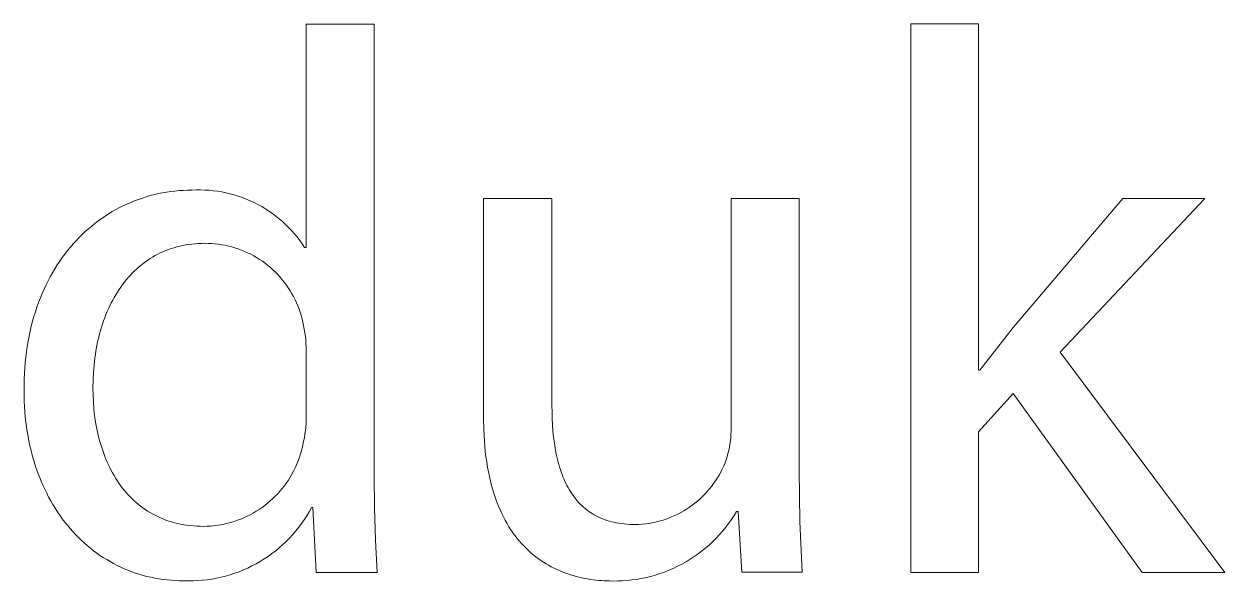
# Model space of a CAD drawing. Header units: millimetres. Extents: x 1434 to 4837, y 1889 to 4267.
# Drawn here: x 3630.1 to 3683, y 2034.8 to 2059.4 of the extents above; entities that cross this region are included whole.
import ezdxf

# ---------------------------------------------------------------- set-up
doc = ezdxf.new("R2010")
doc.units = ezdxf.units.MM
doc.header["$MEASUREMENT"] = 0
doc.layers.add('Domyślny', color=7, linetype='Continuous', true_color=0x000000)

msp = doc.modelspace()

# ---------------------------------------------------------------- linework, layer by layer
at = {"layer": 'Domyślny', "color": 18, "lineweight": 15, "true_color": 0x000000}
for p, q in [((3642.54, 2049.56), (3642.54, 2059.407)), ((3642.54, 2059.407), (3645.543, 2059.407)), ((3645.543, 2059.407), (3645.543, 2039.486)), ((3669.195, 2035.223), (3669.195, 2059.416)), ((3669.195, 2059.416), (3672.164, 2059.416)), ((3672.164, 2059.416), (3672.164, 2044.141)), ((3635.324, 2051.739), (3635.498, 2051.794)), ((3635.498, 2051.794), (3635.674, 2051.844)), ((3635.674, 2051.844), (3635.852, 2051.89)), ((3635.852, 2051.89), (3636.031, 2051.931)), ((3636.031, 2051.931), (3636.211, 2051.967)), ((3636.211, 2051.967), (3636.393, 2051.999)), ((3636.393, 2051.999), (3636.576, 2052.026)), ((3636.576, 2052.026), (3636.76, 2052.048)), ((3636.76, 2052.048), (3636.946, 2052.065)), ((3636.946, 2052.065), (3637.132, 2052.077)), ((3637.132, 2052.077), (3637.32, 2052.084)), ((3637.32, 2052.084), (3637.509, 2052.087)), ((3637.509, 2052.087), (3637.697, 2052.095)), ((3637.697, 2052.095), (3637.885, 2052.097)), ((3637.885, 2052.097), (3638.073, 2052.092)), ((3638.073, 2052.092), (3638.262, 2052.081)), ((3638.262, 2052.081), (3638.449, 2052.063)), ((3638.449, 2052.063), (3638.636, 2052.039)), ((3638.636, 2052.039), (3638.822, 2052.008)), ((3638.822, 2052.008), (3639.007, 2051.972)), ((3639.007, 2051.972), (3639.19, 2051.928)), ((3639.19, 2051.928), (3639.372, 2051.879)), ((3639.372, 2051.879), (3639.552, 2051.823)), ((3639.552, 2051.823), (3639.73, 2051.762)), ((3634.155, 2051.228), (3634.316, 2051.314)), ((3634.316, 2051.314), (3634.479, 2051.396)), ((3634.479, 2051.396), (3634.644, 2051.474)), ((3634.644, 2051.474), (3634.811, 2051.547)), ((3634.811, 2051.547), (3634.98, 2051.616)), ((3634.98, 2051.616), (3635.151, 2051.68)), ((3635.151, 2051.68), (3635.324, 2051.739)), ((3639.73, 2051.762), (3639.905, 2051.694)), ((3639.905, 2051.694), (3640.079, 2051.62)), ((3640.079, 2051.62), (3640.25, 2051.54)), ((3640.25, 2051.54), (3640.417, 2051.455)), ((3640.417, 2051.455), (3640.582, 2051.364)), ((3640.582, 2051.364), (3640.744, 2051.267)), ((3640.744, 2051.267), (3640.902, 2051.165)), ((3650.359, 2042.061), (3650.359, 2051.715)), ((3650.359, 2051.715), (3653.373, 2051.715)), ((3653.373, 2051.715), (3653.373, 2042.582)), ((3661.271, 2041.596), (3661.271, 2051.715)), ((3661.271, 2051.715), (3664.262, 2051.715)), ((3664.262, 2051.715), (3664.262, 2039.715)), ((3673.694, 2046.022), (3678.532, 2051.711)), ((3682.147, 2051.711), (3675.767, 2044.934)), ((3678.532, 2051.711), (3682.147, 2051.711)), ((3633.235, 2050.617), (3633.383, 2050.73)), ((3633.383, 2050.73), (3633.532, 2050.838)), ((3633.532, 2050.838), (3633.684, 2050.942)), ((3633.684, 2050.942), (3633.839, 2051.041)), ((3633.839, 2051.041), (3633.996, 2051.137)), ((3633.996, 2051.137), (3634.155, 2051.228)), ((3640.902, 2051.165), (3641.057, 2051.057)), ((3641.057, 2051.057), (3641.208, 2050.944)), ((3641.208, 2050.944), (3641.354, 2050.826)), ((3641.354, 2050.826), (3641.497, 2050.703)), ((3632.672, 2050.126), (3632.809, 2050.255)), ((3632.809, 2050.255), (3632.948, 2050.38)), ((3632.948, 2050.38), (3633.091, 2050.501)), ((3633.091, 2050.501), (3633.235, 2050.617)), ((3641.497, 2050.703), (3641.636, 2050.576)), ((3641.636, 2050.576), (3641.77, 2050.443)), ((3641.77, 2050.443), (3641.899, 2050.306)), ((3641.899, 2050.306), (3642.024, 2050.165)), ((3632.154, 2049.569), (3632.279, 2049.714)), ((3632.279, 2049.714), (3632.407, 2049.856)), ((3632.407, 2049.856), (3632.538, 2049.993)), ((3632.538, 2049.993), (3632.672, 2050.126)), ((3637.239, 2049.671), (3637.106, 2049.646)), ((3637.373, 2049.692), (3637.239, 2049.671)), ((3637.51, 2049.71), (3637.373, 2049.692)), ((3637.648, 2049.723), (3637.51, 2049.71)), ((3637.789, 2049.733), (3637.648, 2049.723)), ((3637.931, 2049.739), (3637.789, 2049.733)), ((3638.075, 2049.741), (3637.931, 2049.739)), ((3638.225, 2049.739), (3638.075, 2049.741)), ((3638.375, 2049.732), (3638.225, 2049.739)), ((3638.524, 2049.72), (3638.375, 2049.732)), ((3638.673, 2049.702), (3638.524, 2049.72)), ((3638.822, 2049.68), (3638.673, 2049.702)), ((3638.969, 2049.653), (3638.822, 2049.68)), ((3642.024, 2050.165), (3642.143, 2050.02)), ((3642.143, 2050.02), (3642.258, 2049.87)), ((3642.258, 2049.87), (3642.368, 2049.717)), ((3642.368, 2049.717), (3642.472, 2049.56)), ((3631.797, 2049.109), (3631.913, 2049.267)), ((3631.913, 2049.267), (3632.032, 2049.42)), ((3632.032, 2049.42), (3632.154, 2049.569)), ((3635.887, 2049.197), (3635.776, 2049.134)), ((3636, 2049.258), (3635.887, 2049.197)), ((3636.115, 2049.315), (3636, 2049.258)), ((3636.232, 2049.368), (3636.115, 2049.315)), ((3636.351, 2049.418), (3636.232, 2049.368)), ((3636.471, 2049.465), (3636.351, 2049.418)), ((3636.594, 2049.508), (3636.471, 2049.465)), ((3636.719, 2049.548), (3636.594, 2049.508)), ((3636.846, 2049.584), (3636.719, 2049.548)), ((3636.975, 2049.617), (3636.846, 2049.584)), ((3637.106, 2049.646), (3636.975, 2049.617)), ((3639.115, 2049.62), (3638.969, 2049.653)), ((3639.261, 2049.583), (3639.115, 2049.62)), ((3639.404, 2049.54), (3639.261, 2049.583)), ((3639.547, 2049.493), (3639.404, 2049.54)), ((3639.687, 2049.441), (3639.547, 2049.493)), ((3639.826, 2049.384), (3639.687, 2049.441)), ((3639.963, 2049.323), (3639.826, 2049.384)), ((3640.097, 2049.257), (3639.963, 2049.323)), ((3640.23, 2049.186), (3640.097, 2049.257)), ((3640.359, 2049.111), (3640.23, 2049.186)), ((3642.472, 2049.56), (3642.54, 2049.56)), ((3631.367, 2048.442), (3631.469, 2048.615)), ((3631.469, 2048.615), (3631.575, 2048.784)), ((3631.575, 2048.784), (3631.684, 2048.948)), ((3631.684, 2048.948), (3631.797, 2049.109)), ((3635.156, 2048.685), (3635.06, 2048.599)), ((3635.254, 2048.767), (3635.156, 2048.685)), ((3635.354, 2048.847), (3635.254, 2048.767)), ((3635.457, 2048.923), (3635.354, 2048.847)), ((3635.561, 2048.997), (3635.457, 2048.923)), ((3635.668, 2049.067), (3635.561, 2048.997)), ((3635.776, 2049.134), (3635.668, 2049.067)), ((3640.487, 2049.031), (3640.359, 2049.111)), ((3640.611, 2048.948), (3640.487, 2049.031)), ((3640.732, 2048.86), (3640.611, 2048.948)), ((3640.851, 2048.767), (3640.732, 2048.86)), ((3640.966, 2048.671), (3640.851, 2048.767)), ((3641.078, 2048.571), (3640.966, 2048.671)), ((3631.081, 2047.902), (3631.172, 2048.086)), ((3631.172, 2048.086), (3631.268, 2048.266)), ((3631.268, 2048.266), (3631.367, 2048.442)), ((3634.613, 2048.128), (3634.531, 2048.025)), ((3634.698, 2048.228), (3634.613, 2048.128)), ((3634.786, 2048.325), (3634.698, 2048.228)), ((3634.875, 2048.419), (3634.786, 2048.325)), ((3634.966, 2048.511), (3634.875, 2048.419)), ((3635.06, 2048.599), (3634.966, 2048.511)), ((3641.186, 2048.468), (3641.078, 2048.571)), ((3641.291, 2048.36), (3641.186, 2048.468)), ((3641.392, 2048.25), (3641.291, 2048.36)), ((3641.489, 2048.135), (3641.392, 2048.25)), ((3641.582, 2048.018), (3641.489, 2048.135)), ((3630.908, 2047.524), (3630.993, 2047.715)), ((3630.993, 2047.715), (3631.081, 2047.902)), ((3634.223, 2047.588), (3634.152, 2047.472)), ((3634.296, 2047.701), (3634.223, 2047.588)), ((3634.372, 2047.812), (3634.296, 2047.701)), ((3634.45, 2047.92), (3634.372, 2047.812)), ((3634.531, 2048.025), (3634.45, 2047.92)), ((3641.671, 2047.897), (3641.582, 2048.018)), ((3641.756, 2047.774), (3641.671, 2047.897)), ((3641.837, 2047.648), (3641.756, 2047.774)), ((3641.914, 2047.519), (3641.837, 2047.648)), ((3630.679, 2046.929), (3630.751, 2047.131)), ((3630.751, 2047.131), (3630.828, 2047.329)), ((3630.828, 2047.329), (3630.908, 2047.524)), ((3633.952, 2047.109), (3633.89, 2046.984)), ((3634.016, 2047.233), (3633.952, 2047.109)), ((3634.083, 2047.353), (3634.016, 2047.233)), ((3634.152, 2047.472), (3634.083, 2047.353)), ((3641.985, 2047.387), (3641.914, 2047.519)), ((3642.053, 2047.253), (3641.985, 2047.387)), ((3642.116, 2047.117), (3642.053, 2047.253)), ((3642.174, 2046.979), (3642.116, 2047.117)), ((3630.485, 2046.302), (3630.546, 2046.514)), ((3630.546, 2046.514), (3630.61, 2046.723)), ((3630.61, 2046.723), (3630.679, 2046.929)), ((3633.718, 2046.593), (3633.666, 2046.458)), ((3633.773, 2046.725), (3633.718, 2046.593)), ((3633.83, 2046.856), (3633.773, 2046.725)), ((3633.89, 2046.984), (3633.83, 2046.856)), ((3642.227, 2046.839), (3642.174, 2046.979)), ((3642.276, 2046.697), (3642.227, 2046.839)), ((3642.32, 2046.553), (3642.276, 2046.697)), ((3642.359, 2046.409), (3642.32, 2046.553)), ((3630.378, 2045.867), (3630.429, 2046.086)), ((3630.429, 2046.086), (3630.485, 2046.302)), ((3633.524, 2046.041), (3633.481, 2045.898)), ((3633.569, 2046.182), (3633.524, 2046.041)), ((3633.616, 2046.321), (3633.569, 2046.182)), ((3633.666, 2046.458), (3633.616, 2046.321)), ((3642.392, 2046.262), (3642.359, 2046.409)), ((3642.429, 2046.108), (3642.392, 2046.262)), ((3642.461, 2045.952), (3642.429, 2046.108)), ((3672.232, 2044.141), (3673.694, 2046.022)), ((3630.287, 2045.418), (3630.33, 2045.644)), ((3630.33, 2045.644), (3630.378, 2045.867)), ((3633.368, 2045.456), (3633.336, 2045.305)), ((3633.403, 2045.605), (3633.368, 2045.456)), ((3633.441, 2045.753), (3633.403, 2045.605)), ((3633.481, 2045.898), (3633.441, 2045.753)), ((3642.487, 2045.796), (3642.461, 2045.952)), ((3642.508, 2045.638), (3642.487, 2045.796)), ((3642.524, 2045.48), (3642.508, 2045.638)), ((3642.534, 2045.322), (3642.524, 2045.48)), ((3630.185, 2044.72), (3630.214, 2044.956)), ((3630.214, 2044.956), (3630.248, 2045.189)), ((3630.248, 2045.189), (3630.287, 2045.418)), ((3633.278, 2044.998), (3633.253, 2044.841)), ((3633.306, 2045.152), (3633.278, 2044.998)), ((3633.336, 2045.305), (3633.306, 2045.152)), ((3642.54, 2045.163), (3642.534, 2045.322)), ((3642.54, 2045.005), (3642.54, 2045.163)), ((3642.54, 2042.138), (3642.54, 2045.005)), ((3675.767, 2044.934), (3683.031, 2035.223)), ((3630.14, 2044.238), (3630.16, 2044.481)), ((3630.16, 2044.481), (3630.185, 2044.72)), ((3633.231, 2044.683), (3633.194, 2044.362)), ((3633.253, 2044.841), (3633.231, 2044.683)), ((3630.115, 2043.744), (3630.125, 2043.993)), ((3630.125, 2043.993), (3630.14, 2044.238)), ((3633.167, 2044.035), (3633.151, 2043.701)), ((3633.194, 2044.362), (3633.167, 2044.035)), ((3672.164, 2044.141), (3672.232, 2044.141)), ((3630.109, 2043.492), (3630.115, 2043.744)), ((3630.109, 2043.237), (3630.109, 2043.492)), ((3633.151, 2043.701), (3633.146, 2043.362)), ((3633.146, 2043.362), (3633.151, 2043.051)), ((3630.111, 2043.003), (3630.109, 2043.237)), ((3630.118, 2042.771), (3630.111, 2043.003)), ((3633.151, 2043.051), (3633.165, 2042.744)), ((3673.694, 2043.121), (3672.164, 2041.422)), ((3679.382, 2035.223), (3673.694, 2043.121)), ((3630.129, 2042.542), (3630.118, 2042.771)), ((3630.144, 2042.315), (3630.129, 2042.542)), ((3630.164, 2042.091), (3630.144, 2042.315)), ((3633.165, 2042.744), (3633.189, 2042.441)), ((3633.189, 2042.441), (3633.222, 2042.143)), ((3653.373, 2042.582), (3653.376, 2042.292)), ((3653.376, 2042.292), (3653.384, 2042.008)), ((3630.188, 2041.87), (3630.164, 2042.091)), ((3630.216, 2041.651), (3630.188, 2041.87)), ((3633.222, 2042.143), (3633.265, 2041.849)), ((3633.265, 2041.849), (3633.29, 2041.704)), ((3642.527, 2041.649), (3642.537, 2041.812)), ((3642.537, 2041.812), (3642.541, 2041.975)), ((3642.541, 2041.975), (3642.54, 2042.138)), ((3650.368, 2041.532), (3650.359, 2042.061)), ((3653.384, 2042.008), (3653.399, 2041.73)), ((3630.248, 2041.435), (3630.216, 2041.651)), ((3630.285, 2041.222), (3630.248, 2041.435)), ((3630.325, 2041.012), (3630.285, 2041.222)), ((3633.29, 2041.704), (3633.317, 2041.561)), ((3633.317, 2041.561), (3633.347, 2041.419)), ((3633.347, 2041.419), (3633.379, 2041.278)), ((3633.379, 2041.278), (3633.413, 2041.139)), ((3642.463, 2041.164), (3642.49, 2041.325)), ((3642.49, 2041.325), (3642.511, 2041.487)), ((3642.511, 2041.487), (3642.527, 2041.649)), ((3650.379, 2041.276), (3650.368, 2041.532)), ((3650.394, 2041.027), (3650.379, 2041.276)), ((3653.399, 2041.73), (3653.419, 2041.459)), ((3653.419, 2041.459), (3653.446, 2041.194)), ((3661.252, 2041.168), (3661.263, 2041.31)), ((3661.263, 2041.31), (3661.269, 2041.453)), ((3661.269, 2041.453), (3661.271, 2041.596)), ((3672.164, 2041.422), (3672.164, 2035.223)), ((3630.369, 2040.804), (3630.325, 2041.012)), ((3630.418, 2040.599), (3630.369, 2040.804)), ((3633.413, 2041.139), (3633.45, 2041.002)), ((3633.45, 2041.002), (3633.489, 2040.866)), ((3633.489, 2040.866), (3633.531, 2040.732)), ((3633.531, 2040.732), (3633.575, 2040.599)), ((3642.321, 2040.548), (3642.359, 2040.697)), ((3642.359, 2040.697), (3642.392, 2040.846)), ((3642.392, 2040.846), (3642.43, 2041.005)), ((3642.43, 2041.005), (3642.463, 2041.164)), ((3650.414, 2040.784), (3650.394, 2041.027)), ((3650.437, 2040.547), (3650.414, 2040.784)), ((3653.446, 2041.194), (3653.479, 2040.936)), ((3653.479, 2040.936), (3653.518, 2040.686)), ((3653.518, 2040.686), (3653.564, 2040.443)), ((3661.162, 2040.603), (3661.191, 2040.743)), ((3661.191, 2040.743), (3661.216, 2040.884)), ((3661.216, 2040.884), (3661.236, 2041.025)), ((3661.236, 2041.025), (3661.252, 2041.168)), ((3630.47, 2040.397), (3630.418, 2040.599)), ((3630.526, 2040.198), (3630.47, 2040.397)), ((3630.586, 2040.002), (3630.526, 2040.198)), ((3633.575, 2040.599), (3633.621, 2040.469)), ((3633.621, 2040.469), (3633.67, 2040.34)), ((3633.67, 2040.34), (3633.721, 2040.213)), ((3633.721, 2040.213), (3633.774, 2040.088)), ((3642.176, 2040.113), (3642.229, 2040.256)), ((3642.229, 2040.256), (3642.277, 2040.402)), ((3642.277, 2040.402), (3642.321, 2040.548)), ((3650.465, 2040.316), (3650.437, 2040.547)), ((3650.497, 2040.091), (3650.465, 2040.316)), ((3653.564, 2040.443), (3653.617, 2040.207)), ((3653.617, 2040.207), (3653.646, 2040.092)), ((3660.999, 2040.055), (3661.046, 2040.19)), ((3661.046, 2040.19), (3661.089, 2040.326)), ((3661.089, 2040.326), (3661.128, 2040.464)), ((3661.128, 2040.464), (3661.162, 2040.603)), ((3630.649, 2039.809), (3630.586, 2040.002)), ((3630.716, 2039.619), (3630.649, 2039.809)), ((3630.787, 2039.432), (3630.716, 2039.619)), ((3633.774, 2040.088), (3633.83, 2039.965)), ((3633.83, 2039.965), (3633.888, 2039.844)), ((3633.888, 2039.844), (3633.949, 2039.725)), ((3633.949, 2039.725), (3634.012, 2039.608)), ((3641.915, 2039.56), (3641.987, 2039.694)), ((3641.987, 2039.694), (3642.055, 2039.832)), ((3642.055, 2039.832), (3642.118, 2039.971)), ((3642.118, 2039.971), (3642.176, 2040.113)), ((3650.533, 2039.872), (3650.497, 2040.091)), ((3650.572, 2039.659), (3650.533, 2039.872)), ((3650.615, 2039.451), (3650.572, 2039.659)), ((3653.646, 2040.092), (3653.677, 2039.979)), ((3653.677, 2039.979), (3653.709, 2039.868)), ((3653.709, 2039.868), (3653.743, 2039.759)), ((3653.743, 2039.759), (3653.779, 2039.652)), ((3653.779, 2039.652), (3653.817, 2039.548)), ((3660.739, 2039.516), (3660.811, 2039.648)), ((3660.811, 2039.648), (3660.878, 2039.781)), ((3660.878, 2039.781), (3660.941, 2039.917)), ((3660.941, 2039.917), (3660.999, 2040.055)), ((3664.262, 2039.715), (3664.292, 2037.47)), ((3630.862, 2039.248), (3630.787, 2039.432)), ((3630.94, 2039.068), (3630.862, 2039.248)), ((3634.012, 2039.608), (3634.077, 2039.494)), ((3634.077, 2039.494), (3634.145, 2039.381)), ((3634.145, 2039.381), (3634.215, 2039.271)), ((3634.215, 2039.271), (3634.288, 2039.164)), ((3634.288, 2039.164), (3634.363, 2039.058)), ((3641.581, 2039.047), (3641.671, 2039.171)), ((3641.671, 2039.171), (3641.757, 2039.297)), ((3641.757, 2039.297), (3641.838, 2039.427)), ((3641.838, 2039.427), (3641.915, 2039.56)), ((3645.543, 2039.486), (3645.55, 2038.065)), ((3650.662, 2039.249), (3650.615, 2039.451)), ((3650.713, 2039.052), (3650.662, 2039.249)), ((3653.817, 2039.548), (3653.857, 2039.445)), ((3653.857, 2039.445), (3653.899, 2039.344)), ((3653.899, 2039.344), (3653.942, 2039.246)), ((3653.942, 2039.246), (3653.988, 2039.149)), ((3653.988, 2039.149), (3654.035, 2039.055)), ((3660.407, 2039.019), (3660.496, 2039.139)), ((3660.496, 2039.139), (3660.582, 2039.262)), ((3660.582, 2039.262), (3660.662, 2039.388)), ((3660.662, 2039.388), (3660.739, 2039.516)), ((3631.022, 2038.89), (3630.94, 2039.068)), ((3631.107, 2038.716), (3631.022, 2038.89)), ((3631.195, 2038.545), (3631.107, 2038.716)), ((3634.363, 2039.058), (3634.44, 2038.956)), ((3634.44, 2038.956), (3634.52, 2038.855)), ((3634.52, 2038.855), (3634.602, 2038.757)), ((3634.602, 2038.757), (3634.686, 2038.662)), ((3634.686, 2038.662), (3634.773, 2038.569)), ((3634.773, 2038.569), (3634.862, 2038.479)), ((3641.072, 2038.477), (3641.181, 2038.584)), ((3641.181, 2038.584), (3641.287, 2038.694)), ((3641.287, 2038.694), (3641.389, 2038.809)), ((3641.389, 2038.809), (3641.487, 2038.926)), ((3641.487, 2038.926), (3641.581, 2039.047)), ((3650.766, 2038.861), (3650.713, 2039.052)), ((3650.824, 2038.675), (3650.766, 2038.861)), ((3650.884, 2038.495), (3650.824, 2038.675)), ((3654.035, 2039.055), (3654.084, 2038.963)), ((3654.084, 2038.963), (3654.135, 2038.873)), ((3654.135, 2038.873), (3654.189, 2038.786)), ((3654.189, 2038.786), (3654.244, 2038.701)), ((3654.244, 2038.701), (3654.301, 2038.618)), ((3654.301, 2038.618), (3654.36, 2038.537)), ((3659.901, 2038.469), (3660.01, 2038.572)), ((3660.01, 2038.572), (3660.115, 2038.678)), ((3660.115, 2038.678), (3660.216, 2038.789)), ((3660.216, 2038.789), (3660.314, 2038.902)), ((3660.314, 2038.902), (3660.407, 2039.019)), ((3631.287, 2038.378), (3631.195, 2038.545)), ((3631.382, 2038.214), (3631.287, 2038.378)), ((3631.48, 2038.053), (3631.382, 2038.214)), ((3631.582, 2037.895), (3631.48, 2038.053)), ((3634.862, 2038.479), (3634.954, 2038.392)), ((3634.954, 2038.392), (3635.048, 2038.308)), ((3635.048, 2038.308), (3635.144, 2038.226)), ((3635.144, 2038.226), (3635.243, 2038.148)), ((3635.243, 2038.148), (3635.344, 2038.072)), ((3635.344, 2038.072), (3635.447, 2037.999)), ((3640.473, 2038.002), (3640.599, 2038.089)), ((3640.599, 2038.089), (3640.722, 2038.18)), ((3640.722, 2038.18), (3640.842, 2038.275)), ((3640.842, 2038.275), (3640.959, 2038.374)), ((3640.959, 2038.374), (3641.072, 2038.477)), ((3642.778, 2038.081), (3642.677, 2037.9)), ((3642.834, 2038.081), (3642.778, 2038.081)), ((3642.982, 2035.225), (3642.834, 2038.081)), ((3645.55, 2038.065), (3645.592, 2036.645)), ((3650.948, 2038.32), (3650.884, 2038.495)), ((3651.015, 2038.15), (3650.948, 2038.32)), ((3651.085, 2037.985), (3651.015, 2038.15)), ((3654.36, 2038.537), (3654.422, 2038.459)), ((3654.422, 2038.459), (3654.485, 2038.383)), ((3654.485, 2038.383), (3654.55, 2038.31)), ((3654.55, 2038.31), (3654.618, 2038.239)), ((3654.618, 2038.239), (3654.687, 2038.171)), ((3654.687, 2038.171), (3654.759, 2038.105)), ((3654.759, 2038.105), (3654.833, 2038.041)), ((3654.833, 2038.041), (3654.909, 2037.981)), ((3659.308, 2038.014), (3659.433, 2038.097)), ((3659.433, 2038.097), (3659.555, 2038.184)), ((3659.555, 2038.184), (3659.674, 2038.275)), ((3659.674, 2038.275), (3659.789, 2038.37)), ((3659.789, 2038.37), (3659.901, 2038.469)), ((3631.686, 2037.742), (3631.582, 2037.895)), ((3631.794, 2037.591), (3631.686, 2037.742)), ((3631.905, 2037.444), (3631.794, 2037.591)), ((3635.447, 2037.999), (3635.553, 2037.93)), ((3635.553, 2037.93), (3635.661, 2037.863)), ((3635.661, 2037.863), (3635.772, 2037.8)), ((3635.772, 2037.8), (3635.885, 2037.74)), ((3635.885, 2037.74), (3636.001, 2037.683)), ((3636.001, 2037.683), (3636.118, 2037.629)), ((3636.118, 2037.629), (3636.239, 2037.579)), ((3636.239, 2037.579), (3636.361, 2037.532)), ((3636.361, 2037.532), (3636.486, 2037.489)), ((3639.373, 2037.472), (3639.518, 2037.522)), ((3639.518, 2037.522), (3639.661, 2037.576)), ((3639.661, 2037.576), (3639.802, 2037.635)), ((3639.802, 2037.635), (3639.941, 2037.7)), ((3639.941, 2037.7), (3640.078, 2037.768)), ((3640.078, 2037.768), (3640.212, 2037.842)), ((3640.212, 2037.842), (3640.344, 2037.92)), ((3640.344, 2037.92), (3640.473, 2038.002)), ((3642.458, 2037.547), (3642.34, 2037.377)), ((3642.571, 2037.722), (3642.458, 2037.547)), ((3642.677, 2037.9), (3642.571, 2037.722)), ((3651.158, 2037.826), (3651.085, 2037.985)), ((3651.233, 2037.671), (3651.158, 2037.826)), ((3651.312, 2037.522), (3651.233, 2037.671)), ((3651.393, 2037.377), (3651.312, 2037.522)), ((3654.909, 2037.981), (3654.988, 2037.922)), ((3654.988, 2037.922), (3655.068, 2037.867)), ((3655.068, 2037.867), (3655.151, 2037.814)), ((3655.151, 2037.814), (3655.236, 2037.763)), ((3655.236, 2037.763), (3655.323, 2037.715)), ((3655.323, 2037.715), (3655.413, 2037.67)), ((3655.413, 2037.67), (3655.505, 2037.628)), ((3655.505, 2037.628), (3655.599, 2037.588)), ((3655.599, 2037.588), (3655.696, 2037.552)), ((3655.696, 2037.552), (3655.794, 2037.518)), ((3655.794, 2037.518), (3655.896, 2037.486)), ((3658.079, 2037.477), (3658.224, 2037.517)), ((3658.224, 2037.517), (3658.366, 2037.563)), ((3658.366, 2037.563), (3658.507, 2037.613)), ((3658.507, 2037.613), (3658.646, 2037.668)), ((3658.646, 2037.668), (3658.783, 2037.728)), ((3658.783, 2037.728), (3658.918, 2037.793)), ((3658.918, 2037.793), (3659.051, 2037.862)), ((3659.051, 2037.862), (3659.181, 2037.936)), ((3659.181, 2037.936), (3659.308, 2038.014)), ((3661.282, 2037.556), (3661.16, 2037.383)), ((3661.399, 2037.733), (3661.282, 2037.556)), ((3661.509, 2037.913), (3661.399, 2037.733)), ((3661.577, 2037.913), (3661.509, 2037.913)), ((3661.736, 2035.228), (3661.577, 2037.913)), ((3632.019, 2037.301), (3631.905, 2037.444)), ((3632.136, 2037.162), (3632.019, 2037.301)), ((3632.256, 2037.026), (3632.136, 2037.162)), ((3632.378, 2036.894), (3632.256, 2037.026)), ((3636.486, 2037.489), (3636.613, 2037.449)), ((3636.613, 2037.449), (3636.743, 2037.412)), ((3636.743, 2037.412), (3636.875, 2037.38)), ((3636.875, 2037.38), (3637.01, 2037.351)), ((3637.01, 2037.351), (3637.147, 2037.325)), ((3637.147, 2037.325), (3637.286, 2037.304)), ((3637.286, 2037.304), (3637.428, 2037.286)), ((3637.428, 2037.286), (3637.572, 2037.272)), ((3637.572, 2037.272), (3637.718, 2037.262)), ((3637.718, 2037.262), (3637.867, 2037.256)), ((3637.867, 2037.256), (3638.018, 2037.254)), ((3638.018, 2037.254), (3638.171, 2037.257)), ((3638.171, 2037.257), (3638.324, 2037.266)), ((3638.324, 2037.266), (3638.477, 2037.28)), ((3638.477, 2037.28), (3638.629, 2037.299)), ((3638.629, 2037.299), (3638.78, 2037.324)), ((3638.78, 2037.324), (3638.93, 2037.353)), ((3638.93, 2037.353), (3639.079, 2037.388)), ((3639.079, 2037.388), (3639.227, 2037.427)), ((3639.227, 2037.427), (3639.373, 2037.472)), ((3642.086, 2037.049), (3641.95, 2036.892)), ((3642.215, 2037.211), (3642.086, 2037.049)), ((3642.34, 2037.377), (3642.215, 2037.211)), ((3651.477, 2037.237), (3651.393, 2037.377)), ((3651.564, 2037.102), (3651.477, 2037.237)), ((3651.653, 2036.972), (3651.564, 2037.102)), ((3651.744, 2036.846), (3651.653, 2036.972)), ((3655.896, 2037.486), (3656, 2037.458)), ((3656, 2037.458), (3656.106, 2037.433)), ((3656.106, 2037.433), (3656.214, 2037.41)), ((3656.214, 2037.41), (3656.325, 2037.39)), ((3656.325, 2037.39), (3656.439, 2037.374)), ((3656.439, 2037.374), (3656.555, 2037.36)), ((3656.555, 2037.36), (3656.673, 2037.349)), ((3656.673, 2037.349), (3656.794, 2037.342)), ((3656.794, 2037.342), (3656.918, 2037.337)), ((3656.918, 2037.337), (3657.044, 2037.335)), ((3657.044, 2037.335), (3657.194, 2037.34)), ((3657.194, 2037.34), (3657.343, 2037.35)), ((3657.343, 2037.35), (3657.492, 2037.365)), ((3657.492, 2037.365), (3657.64, 2037.386)), ((3657.64, 2037.386), (3657.788, 2037.411)), ((3657.788, 2037.411), (3657.934, 2037.441)), ((3657.934, 2037.441), (3658.079, 2037.477)), ((3660.898, 2037.05), (3660.758, 2036.891)), ((3661.031, 2037.214), (3660.898, 2037.05)), ((3661.16, 2037.383), (3661.031, 2037.214)), ((3664.292, 2037.47), (3664.398, 2035.228)), ((3632.504, 2036.765), (3632.378, 2036.894)), ((3632.632, 2036.641), (3632.504, 2036.765)), ((3632.763, 2036.52), (3632.632, 2036.641)), ((3632.897, 2036.403), (3632.763, 2036.52)), ((3641.514, 2036.449), (3641.358, 2036.311)), ((3641.664, 2036.591), (3641.514, 2036.449)), ((3641.81, 2036.739), (3641.664, 2036.591)), ((3641.95, 2036.892), (3641.81, 2036.739)), ((3645.592, 2036.645), (3645.667, 2035.225)), ((3651.838, 2036.725), (3651.744, 2036.846)), ((3651.934, 2036.608), (3651.838, 2036.725)), ((3652.032, 2036.496), (3651.934, 2036.608)), ((3652.132, 2036.388), (3652.032, 2036.496)), ((3660.309, 2036.442), (3660.149, 2036.303)), ((3660.464, 2036.586), (3660.309, 2036.442)), ((3660.613, 2036.736), (3660.464, 2036.586)), ((3660.758, 2036.891), (3660.613, 2036.736)), ((3633.033, 2036.29), (3632.897, 2036.403)), ((3633.172, 2036.181), (3633.033, 2036.29)), ((3633.313, 2036.076), (3633.172, 2036.181)), ((3633.457, 2035.975), (3633.313, 2036.076)), ((3633.603, 2035.878), (3633.457, 2035.975)), ((3640.866, 2035.931), (3640.693, 2035.816)), ((3641.034, 2036.052), (3640.866, 2035.931)), ((3641.199, 2036.179), (3641.034, 2036.052)), ((3641.358, 2036.311), (3641.199, 2036.179)), ((3652.234, 2036.284), (3652.132, 2036.388)), ((3652.338, 2036.185), (3652.234, 2036.284)), ((3652.444, 2036.09), (3652.338, 2036.185)), ((3652.551, 2035.999), (3652.444, 2036.09)), ((3652.66, 2035.912), (3652.551, 2035.999)), ((3652.771, 2035.829), (3652.66, 2035.912)), ((3659.643, 2035.919), (3659.465, 2035.803)), ((3659.816, 2036.041), (3659.643, 2035.919)), ((3659.985, 2036.169), (3659.816, 2036.041)), ((3660.149, 2036.303), (3659.985, 2036.169)), ((3633.751, 2035.785), (3633.603, 2035.878)), ((3633.902, 2035.697), (3633.751, 2035.785)), ((3634.055, 2035.612), (3633.902, 2035.697)), ((3634.211, 2035.532), (3634.055, 2035.612)), ((3634.368, 2035.456), (3634.211, 2035.532)), ((3634.528, 2035.384), (3634.368, 2035.456)), ((3634.69, 2035.317), (3634.528, 2035.384)), ((3639.967, 2035.416), (3639.778, 2035.332)), ((3640.154, 2035.507), (3639.967, 2035.416)), ((3640.337, 2035.604), (3640.154, 2035.507)), ((3640.517, 2035.707), (3640.337, 2035.604)), ((3640.693, 2035.816), (3640.517, 2035.707)), ((3652.883, 2035.749), (3652.771, 2035.829)), ((3652.997, 2035.674), (3652.883, 2035.749)), ((3653.112, 2035.603), (3652.997, 2035.674)), ((3653.228, 2035.535), (3653.112, 2035.603)), ((3653.345, 2035.47), (3653.228, 2035.535)), ((3653.464, 2035.41), (3653.345, 2035.47)), ((3653.583, 2035.353), (3653.464, 2035.41)), ((3658.721, 2035.401), (3658.526, 2035.316)), ((3658.912, 2035.492), (3658.721, 2035.401)), ((3659.1, 2035.589), (3658.912, 2035.492)), ((3659.285, 2035.693), (3659.1, 2035.589)), ((3659.465, 2035.803), (3659.285, 2035.693)), ((3634.854, 2035.254), (3634.69, 2035.317)), ((3635.02, 2035.195), (3634.854, 2035.254)), ((3635.187, 2035.141), (3635.02, 2035.195)), ((3635.357, 2035.091), (3635.187, 2035.141)), ((3635.528, 2035.046), (3635.357, 2035.091)), ((3635.702, 2035.006), (3635.528, 2035.046)), ((3635.877, 2034.97), (3635.702, 2035.006)), ((3636.053, 2034.939), (3635.877, 2034.97)), ((3636.232, 2034.912), (3636.053, 2034.939)), ((3636.411, 2034.891), (3636.232, 2034.912)), ((3636.593, 2034.874), (3636.411, 2034.891)), ((3636.776, 2034.861), (3636.593, 2034.874)), ((3636.96, 2034.854), (3636.776, 2034.861)), ((3637.146, 2034.852), (3636.96, 2034.854)), ((3637.768, 2034.858), (3637.561, 2034.849)), ((3637.975, 2034.874), (3637.768, 2034.858)), ((3638.181, 2034.897), (3637.975, 2034.874)), ((3638.386, 2034.928), (3638.181, 2034.897)), ((3638.59, 2034.965), (3638.386, 2034.928)), ((3638.793, 2035.009), (3638.59, 2034.965)), ((3638.994, 2035.06), (3638.793, 2035.009)), ((3639.193, 2035.118), (3638.994, 2035.06)), ((3639.39, 2035.182), (3639.193, 2035.118)), ((3639.585, 2035.254), (3639.39, 2035.182)), ((3639.778, 2035.332), (3639.585, 2035.254)), ((3645.667, 2035.225), (3642.982, 2035.225)), ((3653.703, 2035.299), (3653.583, 2035.353)), ((3653.824, 2035.249), (3653.703, 2035.299)), ((3653.946, 2035.201), (3653.824, 2035.249)), ((3654.068, 2035.158), (3653.946, 2035.201)), ((3654.191, 2035.117), (3654.068, 2035.158)), ((3654.315, 2035.079), (3654.191, 2035.117)), ((3654.439, 2035.045), (3654.315, 2035.079)), ((3654.563, 2035.013), (3654.439, 2035.045)), ((3654.687, 2034.985), (3654.563, 2035.013)), ((3654.812, 2034.959), (3654.687, 2034.985)), ((3654.936, 2034.936), (3654.812, 2034.959)), ((3655.061, 2034.916), (3654.936, 2034.936)), ((3655.185, 2034.898), (3655.061, 2034.916)), ((3655.31, 2034.883), (3655.185, 2034.898)), ((3655.434, 2034.87), (3655.31, 2034.883)), ((3655.557, 2034.86), (3655.434, 2034.87)), ((3655.681, 2034.852), (3655.557, 2034.86)), ((3655.803, 2034.847), (3655.681, 2034.852)), ((3656.682, 2034.865), (3656.471, 2034.85)), ((3656.892, 2034.887), (3656.682, 2034.865)), ((3657.102, 2034.916), (3656.892, 2034.887)), ((3657.311, 2034.952), (3657.102, 2034.916)), ((3657.518, 2034.996), (3657.311, 2034.952)), ((3657.724, 2035.046), (3657.518, 2034.996)), ((3657.928, 2035.103), (3657.724, 2035.046)), ((3658.13, 2035.168), (3657.928, 2035.103)), ((3658.329, 2035.239), (3658.13, 2035.168)), ((3658.526, 2035.316), (3658.329, 2035.239)), ((3664.398, 2035.228), (3661.736, 2035.228)), ((3672.164, 2035.223), (3669.195, 2035.223)), ((3683.031, 2035.223), (3679.382, 2035.223)), ((3637.353, 2034.847), (3637.146, 2034.852)), ((3637.561, 2034.849), (3637.353, 2034.847)), ((3655.926, 2034.844), (3655.803, 2034.847)), ((3656.047, 2034.842), (3655.926, 2034.844)), ((3656.259, 2034.843), (3656.047, 2034.842)), ((3656.471, 2034.85), (3656.259, 2034.843))]:
    msp.add_line(p, q, dxfattribs=at)

doc.saveas('drawing.dxf')
